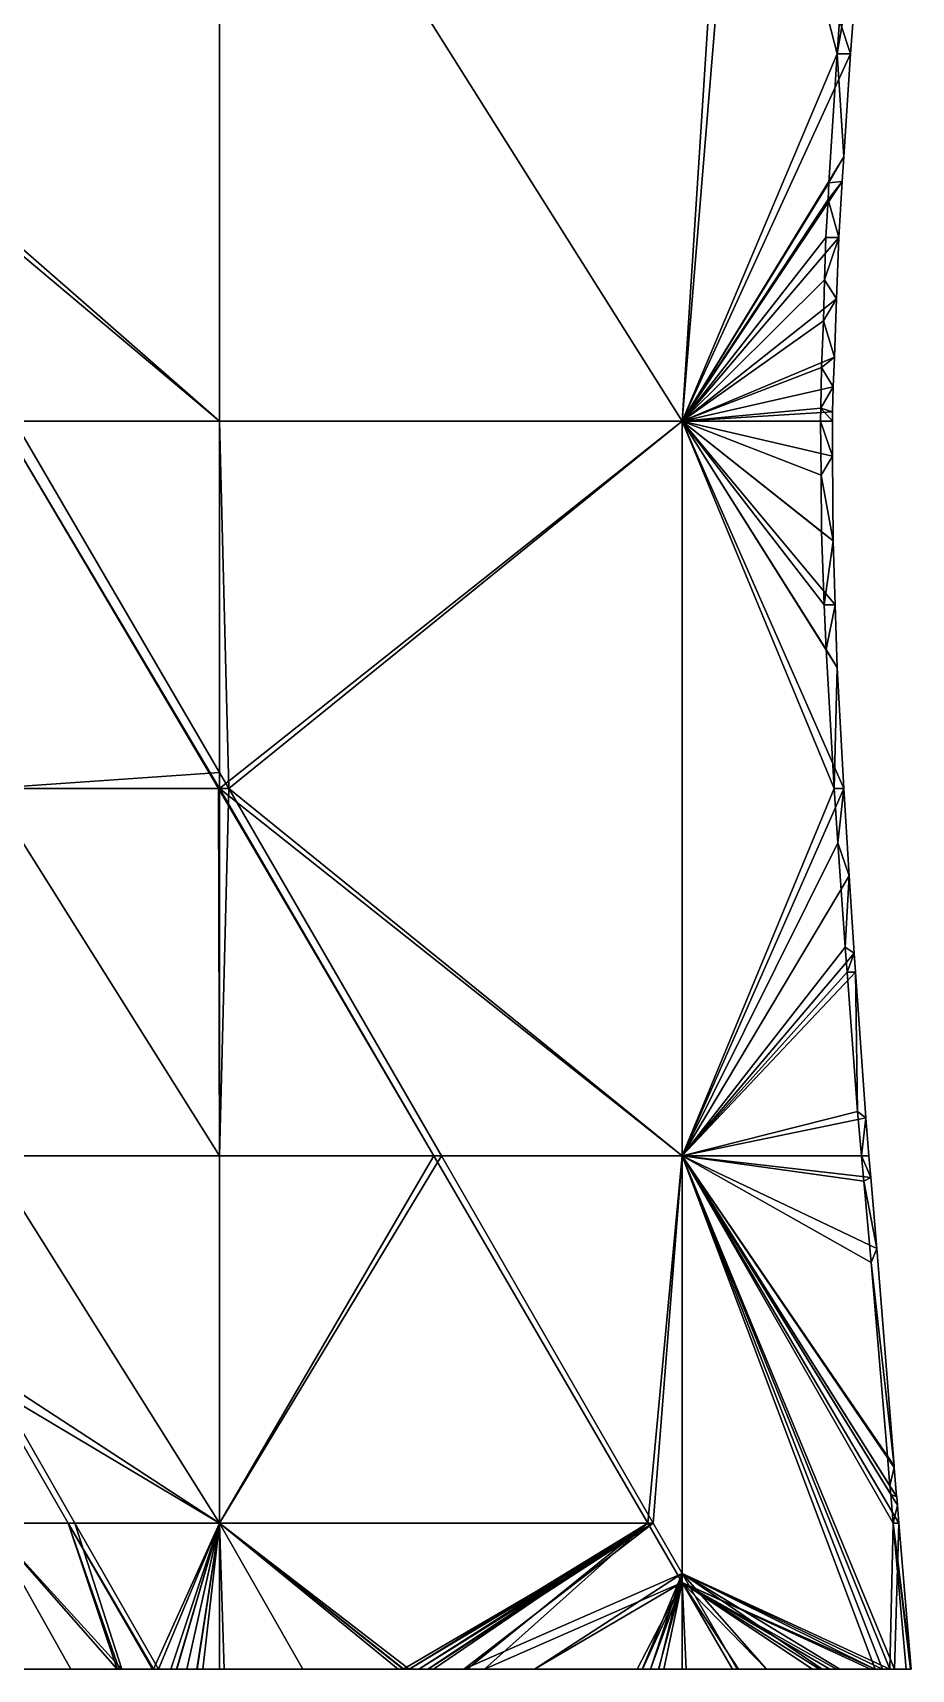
# Model space of a CAD drawing. Extents: x 376891 to 377036, y 6958800 to 6959083.
# Drawn here: x 377006.1 to 377036.5, y 6958800.5 to 6958857.1 of the extents above; entities that cross this region are included whole.
import ezdxf

# ---------------------------------------------------------------- set-up
doc = ezdxf.new("R2010")
doc.units = 0
doc.layers.add('FM2', color=7, linetype='CONTINUOUS')

msp = doc.modelspace()

# ---------------------------------------------------------------- linework, layer by layer
at = {"layer": 'FM2'}
for points in [[(377012.548, 6958869.022, 307.284), (376996.548, 6958869.022, 299.258), (376998, 6958856.323, 296.247)], [(376997.419, 6958856.323, 296.247), (376996.548, 6958869.022, 299.601), (377012.548, 6958869.022, 307.57)], [(376997.419, 6958856.323, 296.247), (377012.548, 6958869.022, 307.57), (377012.548, 6958843.623, 300.03)], [(377012.548, 6958843.623, 299.815), (377012.548, 6958869.022, 307.284), (376998, 6958856.323, 296.247)], [(377012.548, 6958869.022, 307.284), (377012.548, 6958843.623, 299.815), (377028.548, 6958843.623, 307.877)], [(377030.639, 6958869.022, 316.406), (377012.548, 6958869.022, 307.284), (377028.548, 6958843.623, 307.877)], [(377028.548, 6958843.623, 308.057), (377012.548, 6958843.623, 300.03), (377012.548, 6958869.022, 307.57)], [(377028.548, 6958843.623, 308.057), (377012.548, 6958869.022, 307.57), (377030.182, 6958869.022, 316.406)], [(377028.548, 6958843.623, 307.877), (377033.904, 6958856.323, 314.321), (377030.639, 6958869.022, 316.406)], [(377028.548, 6958843.623, 308.057), (377030.182, 6958869.022, 316.406), (377034.373, 6958856.323, 314.753)], [(377034.373, 6958856.323, 314.753), (377030.182, 6958869.022, 316.406), (377034.746, 6958861.265, 316.406)], [(377033.904, 6958856.323, 314.321), (377034.351, 6958862.641, 316.406), (377030.639, 6958869.022, 316.406)], [(377034.746, 6958861.265, 316.406), (377034.351, 6958862.641, 316.406), (377033.904, 6958856.323, 314.321)], [(377033.904, 6958856.323, 314.321), (377034.373, 6958856.323, 314.753), (377034.746, 6958861.265, 316.406)], [(377012.548, 6958843.623, 300.03), (377004.992, 6958843.623, 296.247), (376997.419, 6958856.323, 296.247)], [(376998, 6958856.323, 296.247), (377005.451, 6958843.623, 296.247), (377012.548, 6958843.623, 299.815)], [(377028.548, 6958843.623, 307.877), (377033.625, 6958851.864, 312.868), (377033.904, 6958856.323, 314.321)], [(377034.133, 6958852.756, 313.575), (377028.548, 6958843.623, 308.057), (377034.373, 6958856.323, 314.753)], [(377034.133, 6958852.756, 313.575), (377033.904, 6958856.323, 314.321), (377033.625, 6958851.864, 312.868)], [(377034.373, 6958856.323, 314.753), (377033.904, 6958856.323, 314.321), (377034.133, 6958852.756, 313.575)], [(377034.079, 6958851.902, 313.295), (377028.548, 6958843.623, 308.057), (377034.133, 6958852.756, 313.575)], [(377033.625, 6958851.864, 312.868), (377034.079, 6958851.902, 313.295), (377034.133, 6958852.756, 313.575)], [(377033.962, 6958849.973, 312.665), (377028.548, 6958843.623, 308.057), (377034.079, 6958851.902, 313.295)], [(377028.548, 6958843.623, 307.877), (377033.591, 6958851.288, 312.681), (377033.625, 6958851.864, 312.868)], [(377034.079, 6958851.902, 313.295), (377033.625, 6958851.864, 312.868), (377033.591, 6958851.288, 312.681)], [(377034.079, 6958851.902, 313.295), (377033.591, 6958851.288, 312.681), (377033.962, 6958849.973, 312.665)], [(377028.548, 6958843.623, 307.877), (377033.518, 6958849.973, 312.257), (377033.591, 6958851.288, 312.681)], [(377033.591, 6958851.288, 312.681), (377033.518, 6958849.973, 312.257), (377033.962, 6958849.973, 312.665)], [(377028.548, 6958843.623, 307.877), (377033.471, 6958848.507, 311.803), (377033.518, 6958849.973, 312.257)], [(377033.884, 6958847.851, 311.997), (377028.548, 6958843.623, 308.057), (377033.962, 6958849.973, 312.665)], [(377033.962, 6958849.973, 312.665), (377033.471, 6958848.507, 311.803), (377033.884, 6958847.851, 311.997)], [(377033.471, 6958848.507, 311.803), (377033.962, 6958849.973, 312.665), (377033.518, 6958849.973, 312.257)], [(377028.548, 6958843.623, 307.877), (377033.471, 6958848.505, 311.802), (377033.471, 6958848.507, 311.803)], [(377028.548, 6958843.623, 307.877), (377033.432, 6958847.091, 311.366), (377033.471, 6958848.505, 311.802)], [(377033.432, 6958847.091, 311.366), (377033.884, 6958847.849, 311.997), (377033.471, 6958848.505, 311.802)], [(377033.471, 6958848.507, 311.803), (377033.471, 6958848.505, 311.802), (377033.884, 6958847.851, 311.997)], [(377033.884, 6958847.849, 311.997), (377033.884, 6958847.851, 311.997), (377033.471, 6958848.505, 311.802)], [(377033.884, 6958847.849, 311.997), (377028.548, 6958843.623, 308.057), (377033.884, 6958847.851, 311.997)], [(377033.819, 6958845.833, 311.366), (377028.548, 6958843.623, 308.057), (377033.884, 6958847.849, 311.997)], [(377033.884, 6958847.849, 311.997), (377033.432, 6958847.091, 311.366), (377033.819, 6958845.833, 311.366)], [(377028.548, 6958843.623, 307.877), (377033.362, 6958845.473, 310.854), (377033.432, 6958847.091, 311.366)], [(377033.432, 6958847.091, 311.366), (377033.362, 6958845.473, 310.854), (377033.819, 6958845.833, 311.366)], [(377033.769, 6958844.81, 311.038), (377028.548, 6958843.623, 308.057), (377033.819, 6958845.833, 311.366)], [(377033.819, 6958845.833, 311.366), (377033.362, 6958845.473, 310.854), (377033.769, 6958844.81, 311.038)], [(377028.548, 6958843.623, 307.877), (377033.337, 6958844.071, 310.429), (377033.362, 6958845.473, 310.854)], [(377033.769, 6958844.81, 311.038), (377033.362, 6958845.473, 310.854), (377033.337, 6958844.071, 310.429)], [(377028.548, 6958843.623, 308.057), (377033.769, 6958844.81, 311.038), (377033.749, 6958843.943, 310.771)], [(377033.337, 6958844.071, 310.429), (377033.749, 6958843.943, 310.771), (377033.769, 6958844.81, 311.038)], [(377033.337, 6958844.071, 310.429), (377028.548, 6958843.623, 307.877), (377033.329, 6958843.623, 310.294)], [(377033.742, 6958843.623, 310.673), (377028.548, 6958843.623, 308.057), (377033.749, 6958843.943, 310.771)], [(377033.337, 6958844.071, 310.429), (377033.329, 6958843.623, 310.294), (377033.742, 6958843.623, 310.673)], [(377033.337, 6958844.071, 310.429), (377033.742, 6958843.623, 310.673), (377033.749, 6958843.943, 310.771)], [(377012.548, 6958831.474, 296.247), (377005.451, 6958843.623, 296.247), (377004.548, 6958830.924, 292.053)], [(377004.992, 6958843.623, 296.247), (377012.512, 6958830.924, 296.247), (377004.548, 6958830.924, 292.245)], [(377004.992, 6958843.623, 296.247), (377012.548, 6958843.623, 300.03), (377012.548, 6958830.924, 296.265)], [(377012.548, 6958830.924, 296.265), (377012.512, 6958830.924, 296.247), (377004.992, 6958843.623, 296.247)], [(377012.548, 6958831.474, 296.247), (377012.548, 6958843.623, 299.815), (377005.451, 6958843.623, 296.247)], [(377012.548, 6958843.623, 299.815), (377012.548, 6958831.474, 296.247), (377012.868, 6958830.924, 296.247)], [(377028.548, 6958843.623, 307.877), (377012.548, 6958843.623, 299.815), (377012.868, 6958830.924, 296.247)], [(377012.548, 6958830.924, 296.265), (377012.548, 6958843.623, 300.03), (377028.548, 6958843.623, 308.057)], [(377012.548, 6958830.924, 296.265), (377028.548, 6958843.623, 308.057), (377028.548, 6958818.225, 300.569)], [(377028.548, 6958818.225, 300.445), (377028.548, 6958843.623, 307.877), (377012.868, 6958830.924, 296.247)], [(377028.548, 6958843.623, 307.877), (377028.548, 6958818.225, 300.445), (377033.807, 6958830.924, 306.815)], [(377028.548, 6958843.623, 307.877), (377033.807, 6958830.924, 306.815), (377033.522, 6958835.727, 308.077)], [(377028.548, 6958843.623, 307.877), (377033.351, 6958841.757, 309.758), (377033.329, 6958843.623, 310.294)], [(377028.548, 6958843.623, 307.877), (377033.368, 6958839.797, 309.192), (377033.351, 6958841.757, 309.758)], [(377028.548, 6958843.623, 307.877), (377033.458, 6958837.274, 308.498), (377033.368, 6958839.797, 309.192)], [(377028.548, 6958843.623, 307.877), (377033.458, 6958837.273, 308.497), (377033.458, 6958837.274, 308.498)], [(377028.548, 6958843.623, 307.877), (377033.522, 6958835.727, 308.077), (377033.458, 6958837.273, 308.497)], [(377034.14, 6958830.924, 307.128), (377028.548, 6958843.623, 308.057), (377033.913, 6958835.107, 308.247)], [(377028.548, 6958818.225, 300.569), (377028.548, 6958843.623, 308.057), (377034.14, 6958830.924, 307.128)], [(377033.751, 6958842.409, 310.319), (377028.548, 6958843.623, 308.057), (377033.742, 6958843.623, 310.673)], [(377033.764, 6958839.483, 309.463), (377028.548, 6958843.623, 308.057), (377033.751, 6958842.409, 310.319)], [(377033.833, 6958837.274, 308.846), (377028.548, 6958843.623, 308.057), (377033.764, 6958839.483, 309.463)], [(377033.833, 6958837.272, 308.845), (377028.548, 6958843.623, 308.057), (377033.833, 6958837.274, 308.846)], [(377033.913, 6958835.107, 308.247), (377028.548, 6958843.623, 308.057), (377033.833, 6958837.272, 308.845)], [(377033.742, 6958843.623, 310.673), (377033.329, 6958843.623, 310.294), (377033.751, 6958842.409, 310.319)], [(377033.751, 6958842.409, 310.319), (377033.329, 6958843.623, 310.294), (377033.351, 6958841.757, 309.758)], [(377033.751, 6958842.409, 310.319), (377033.351, 6958841.757, 309.758), (377033.764, 6958839.483, 309.463)], [(377033.368, 6958839.797, 309.192), (377033.764, 6958839.483, 309.463), (377033.351, 6958841.757, 309.758)], [(377033.764, 6958839.483, 309.463), (377033.368, 6958839.797, 309.192), (377033.458, 6958837.274, 308.498)], [(377033.764, 6958839.483, 309.463), (377033.458, 6958837.274, 308.498), (377033.833, 6958837.274, 308.846)], [(377033.833, 6958837.274, 308.846), (377033.458, 6958837.274, 308.498), (377033.833, 6958837.272, 308.845)], [(377033.458, 6958837.273, 308.497), (377033.833, 6958837.272, 308.845), (377033.458, 6958837.274, 308.498)], [(377033.458, 6958837.273, 308.497), (377033.522, 6958835.727, 308.077), (377033.833, 6958837.272, 308.845)], [(377033.833, 6958837.272, 308.845), (377033.522, 6958835.727, 308.077), (377033.913, 6958835.107, 308.247)], [(377033.913, 6958835.107, 308.247), (377033.522, 6958835.727, 308.077), (377033.807, 6958830.924, 306.815)], [(377033.913, 6958835.107, 308.247), (377033.807, 6958830.924, 306.815), (377034.14, 6958830.924, 307.128)], [(377004.548, 6958830.924, 292.053), (377012.548, 6958830.924, 296.086), (377012.548, 6958831.474, 296.247)], [(377012.868, 6958830.924, 296.247), (377012.548, 6958831.474, 296.247), (377012.548, 6958830.924, 296.086)], [(377012.548, 6958818.225, 292.374), (377012.548, 6958830.924, 296.086), (377004.548, 6958830.924, 292.053)], [(377004.548, 6958830.924, 292.053), (377004.548, 6958818.225, 288.34), (377012.548, 6958818.225, 292.374)], [(377012.548, 6958818.225, 292.519), (377004.548, 6958818.225, 288.493), (377004.548, 6958830.924, 292.245)], [(377004.548, 6958830.924, 292.245), (377012.512, 6958830.924, 296.247), (377012.548, 6958818.225, 292.519)], [(377012.512, 6958830.924, 296.247), (377012.548, 6958830.863, 296.247), (377012.548, 6958818.225, 292.519)], [(377012.512, 6958830.924, 296.247), (377012.548, 6958830.924, 296.265), (377012.548, 6958830.863, 296.247)], [(377012.868, 6958830.924, 296.247), (377012.548, 6958830.924, 296.086), (377012.548, 6958818.225, 292.374)], [(377012.548, 6958818.225, 292.374), (377020.227, 6958818.225, 296.247), (377012.868, 6958830.924, 296.247)], [(377012.548, 6958830.924, 296.265), (377028.548, 6958818.225, 300.569), (377019.958, 6958818.225, 296.247)], [(377019.958, 6958818.225, 296.247), (377012.548, 6958830.863, 296.247), (377012.548, 6958830.924, 296.265)], [(377012.868, 6958830.924, 296.247), (377020.227, 6958818.225, 296.247), (377028.548, 6958818.225, 300.445)], [(377033.807, 6958830.924, 306.815), (377028.548, 6958818.225, 300.445), (377033.929, 6958829.044, 306.326)], [(377034.319, 6958827.899, 306.326), (377028.548, 6958818.225, 300.569), (377034.14, 6958830.924, 307.128)], [(377033.807, 6958830.924, 306.815), (377033.929, 6958829.044, 306.326), (377034.14, 6958830.924, 307.128)], [(377033.929, 6958829.044, 306.326), (377034.319, 6958827.899, 306.326), (377034.14, 6958830.924, 307.128)], [(377012.548, 6958818.225, 292.519), (377012.548, 6958830.863, 296.247), (377019.958, 6958818.225, 296.247)], [(377033.929, 6958829.044, 306.326), (377028.548, 6958818.225, 300.445), (377034.182, 6958825.439, 305.399)], [(377033.929, 6958829.044, 306.326), (377034.182, 6958825.439, 305.399), (377034.319, 6958827.899, 306.326)], [(377034.492, 6958825.227, 305.626), (377028.548, 6958818.225, 300.569), (377034.319, 6958827.899, 306.326)], [(377034.319, 6958827.899, 306.326), (377034.182, 6958825.439, 305.399), (377034.492, 6958825.227, 305.626)], [(377034.182, 6958825.439, 305.399), (377028.548, 6958818.225, 300.445), (377034.259, 6958824.575, 305.185)], [(377028.548, 6958818.225, 300.569), (377034.492, 6958825.227, 305.626), (377034.547, 6958824.575, 305.461)], [(377034.492, 6958825.227, 305.626), (377034.182, 6958825.439, 305.399), (377034.259, 6958824.575, 305.185)], [(377034.492, 6958825.227, 305.626), (377034.259, 6958824.575, 305.185), (377034.547, 6958824.575, 305.461)], [(377034.259, 6958824.575, 305.185), (377028.548, 6958818.225, 300.445), (377034.615, 6958819.759, 303.956)], [(377028.548, 6958818.225, 300.569), (377034.547, 6958824.575, 305.461), (377034.895, 6958819.537, 304.151)], [(377034.259, 6958824.575, 305.185), (377034.615, 6958819.759, 303.956), (377034.547, 6958824.575, 305.461)], [(377034.615, 6958819.759, 303.956), (377034.895, 6958819.537, 304.151), (377034.547, 6958824.575, 305.461)], [(377034.615, 6958819.759, 303.956), (377028.548, 6958818.225, 300.445), (377034.753, 6958818.225, 303.577)], [(377034.615, 6958819.759, 303.956), (377034.753, 6958818.225, 303.577), (377034.895, 6958819.537, 304.151)], [(377028.548, 6958818.225, 300.569), (377034.895, 6958819.537, 304.151), (377035.006, 6958818.225, 303.82)], [(377034.895, 6958819.537, 304.151), (377034.753, 6958818.225, 303.577), (377035.006, 6958818.225, 303.82)], [(377012.548, 6958805.526, 288.691), (377012.548, 6958818.225, 292.374), (377004.548, 6958818.225, 288.34)], [(377012.548, 6958805.526, 288.691), (377004.548, 6958818.225, 288.34), (377004.548, 6958810.731, 286.168)], [(377004.548, 6958818.225, 288.493), (377012.548, 6958818.225, 292.519), (377012.548, 6958805.526, 288.802)], [(377004.548, 6958810.278, 286.168), (377004.548, 6958818.225, 288.493), (377012.548, 6958805.526, 288.802)], [(377020.227, 6958818.225, 296.247), (377012.548, 6958818.225, 292.374), (377012.548, 6958805.526, 288.691)], [(377012.548, 6958805.526, 288.691), (377027.547, 6958805.526, 296.247), (377020.227, 6958818.225, 296.247)], [(377012.548, 6958805.526, 288.802), (377012.548, 6958818.225, 292.519), (377019.958, 6958818.225, 296.247)], [(377019.958, 6958818.225, 296.247), (377027.354, 6958805.526, 296.247), (377012.548, 6958805.526, 288.802)], [(377027.354, 6958805.526, 296.247), (377019.958, 6958818.225, 296.247), (377028.548, 6958818.225, 300.569)], [(377028.548, 6958818.225, 300.445), (377020.227, 6958818.225, 296.247), (377027.547, 6958805.526, 296.247)], [(377028.548, 6958818.225, 300.569), (377028.548, 6958803.468, 296.247), (377027.354, 6958805.526, 296.247)], [(377027.547, 6958805.526, 296.247), (377028.548, 6958803.786, 296.247), (377028.548, 6958818.225, 300.445)], [(377035.759, 6958806.519, 300.679), (377028.548, 6958818.225, 300.445), (377035.843, 6958805.526, 300.432)], [(377028.548, 6958818.225, 300.445), (377035.731, 6958800.472, 298.907), (377035.843, 6958805.526, 300.432)], [(377028.548, 6958818.225, 300.445), (377035.759, 6958806.519, 300.679), (377035.734, 6958806.818, 300.753)], [(377035.648, 6958807.842, 301.008), (377028.548, 6958818.225, 300.445), (377035.734, 6958806.818, 300.753)], [(377034.834, 6958817.352, 303.364), (377034.753, 6958818.225, 303.577), (377028.548, 6958818.225, 300.445)], [(377028.548, 6958818.225, 300.445), (377035.648, 6958807.842, 301.008), (377035.086, 6958814.533, 302.671)], [(377035.086, 6958814.533, 302.671), (377034.834, 6958817.352, 303.364), (377028.548, 6958818.225, 300.445)], [(377028.548, 6958818.225, 300.445), (377028.548, 6958803.786, 296.247), (377035.731, 6958800.472, 298.907)], [(377036.039, 6958805.526, 300.622), (377028.548, 6958818.225, 300.569), (377035.989, 6958806.145, 300.778)], [(377035.89, 6958800.472, 299.067), (377028.548, 6958818.225, 300.569), (377036.039, 6958805.526, 300.622)], [(377035.989, 6958806.145, 300.778), (377028.548, 6958818.225, 300.569), (377035.966, 6958806.439, 300.853)], [(377028.548, 6958818.225, 300.569), (377035.965, 6958806.451, 300.856), (377035.966, 6958806.439, 300.853)], [(377035.965, 6958806.451, 300.856), (377028.548, 6958818.225, 300.569), (377035.885, 6958807.452, 301.109)], [(377028.548, 6958818.225, 300.569), (377035.881, 6958807.501, 301.121), (377035.885, 6958807.452, 301.109)], [(377028.548, 6958818.225, 300.569), (377035.006, 6958818.225, 303.82), (377035.072, 6958817.474, 303.633)], [(377035.281, 6958815.025, 303.021), (377028.548, 6958818.225, 300.569), (377035.072, 6958817.474, 303.633)], [(377035.881, 6958807.501, 301.121), (377028.548, 6958818.225, 300.569), (377035.281, 6958815.025, 303.021)], [(377035.22, 6958800.472, 298.73), (377028.548, 6958818.225, 300.569), (377035.474, 6958800.472, 298.858)], [(377035.474, 6958800.472, 298.858), (377028.548, 6958818.225, 300.569), (377035.726, 6958800.472, 298.985)], [(377035.726, 6958800.472, 298.985), (377028.548, 6958818.225, 300.569), (377035.89, 6958800.472, 299.067)], [(377028.548, 6958803.468, 296.247), (377028.548, 6958818.225, 300.569), (377035.22, 6958800.472, 298.73)], [(377035.072, 6958817.474, 303.633), (377034.753, 6958818.225, 303.577), (377034.834, 6958817.352, 303.364)], [(377034.753, 6958818.225, 303.577), (377035.072, 6958817.474, 303.633), (377035.006, 6958818.225, 303.82)], [(377035.072, 6958817.474, 303.633), (377034.834, 6958817.352, 303.364), (377035.281, 6958815.025, 303.021)], [(377035.281, 6958815.025, 303.021), (377034.834, 6958817.352, 303.364), (377035.086, 6958814.533, 302.671)], [(377035.086, 6958814.533, 302.671), (377035.881, 6958807.501, 301.121), (377035.281, 6958815.025, 303.021)], [(377035.086, 6958814.533, 302.671), (377035.648, 6958807.842, 301.008), (377035.881, 6958807.501, 301.121)], [(377007.533, 6958805.526, 286.168), (377004.548, 6958810.731, 286.168), (377004.548, 6958805.526, 284.667)], [(377004.548, 6958810.731, 286.168), (377007.533, 6958805.526, 286.168), (377012.548, 6958805.526, 288.691)], [(377004.548, 6958805.526, 284.784), (377004.548, 6958810.278, 286.168), (377007.304, 6958805.526, 286.168)], [(377012.548, 6958805.526, 288.802), (377007.304, 6958805.526, 286.168), (377004.548, 6958810.278, 286.168)], [(377035.885, 6958807.452, 301.109), (377035.648, 6958807.842, 301.008), (377035.734, 6958806.818, 300.753)], [(377035.881, 6958807.501, 301.121), (377035.648, 6958807.842, 301.008), (377035.885, 6958807.452, 301.109)], [(377035.885, 6958807.452, 301.109), (377035.734, 6958806.818, 300.753), (377035.965, 6958806.451, 300.856)], [(377035.734, 6958806.818, 300.753), (377035.759, 6958806.519, 300.679), (377035.965, 6958806.451, 300.856)], [(377035.989, 6958806.145, 300.778), (377035.759, 6958806.519, 300.679), (377035.843, 6958805.526, 300.432)], [(377035.966, 6958806.439, 300.853), (377035.759, 6958806.519, 300.679), (377035.989, 6958806.145, 300.778)], [(377035.965, 6958806.451, 300.856), (377035.759, 6958806.519, 300.679), (377035.966, 6958806.439, 300.853)], [(377035.989, 6958806.145, 300.778), (377035.843, 6958805.526, 300.432), (377036.039, 6958805.526, 300.622)], [(377004.548, 6958805.526, 284.667), (377003.81, 6958800.472, 282.849), (377007.405, 6958800.472, 284.651)], [(377004.548, 6958805.526, 284.784), (377007.405, 6958800.472, 284.753), (377004.013, 6958800.472, 283.054)], [(377009.164, 6958800.472, 285.533), (377004.548, 6958805.526, 284.667), (377007.405, 6958800.472, 284.651)], [(377007.533, 6958805.526, 286.168), (377004.548, 6958805.526, 284.667), (377009.164, 6958800.472, 285.533)], [(377004.548, 6958805.526, 284.784), (377009.007, 6958800.472, 285.555), (377007.405, 6958800.472, 284.753)], [(377004.548, 6958805.526, 284.784), (377007.304, 6958805.526, 286.168), (377009.007, 6958800.472, 285.555)], [(377009.067, 6958800.472, 285.585), (377007.304, 6958805.526, 286.168), (377010.226, 6958800.472, 286.168)], [(377009.007, 6958800.472, 285.555), (377007.304, 6958805.526, 286.168), (377009.067, 6958800.472, 285.585)], [(377010.226, 6958800.472, 286.168), (377007.304, 6958805.526, 286.168), (377010.261, 6958800.472, 286.185)], [(377007.304, 6958805.526, 286.168), (377012.548, 6958805.526, 288.802), (377010.261, 6958800.472, 286.185)], [(377007.533, 6958805.526, 286.168), (377009.164, 6958800.472, 285.533), (377010.427, 6958800.472, 286.168)], [(377012.548, 6958805.526, 288.691), (377007.533, 6958805.526, 286.168), (377010.427, 6958800.472, 286.168)], [(377010.261, 6958800.472, 286.185), (377012.548, 6958805.526, 288.802), (377010.856, 6958800.472, 286.484)], [(377012.548, 6958805.526, 288.691), (377010.427, 6958800.472, 286.168), (377011.055, 6958800.472, 286.484)], [(377010.856, 6958800.472, 286.484), (377012.548, 6958805.526, 288.802), (377011.064, 6958800.472, 286.589)], [(377012.548, 6958805.526, 288.691), (377011.055, 6958800.472, 286.484), (377011.415, 6958800.472, 286.665)], [(377011.064, 6958800.472, 286.589), (377012.548, 6958805.526, 288.802), (377011.415, 6958800.472, 286.765)], [(377012.548, 6958805.526, 288.691), (377011.415, 6958800.472, 286.665), (377011.771, 6958800.472, 286.844)], [(377011.415, 6958800.472, 286.765), (377012.548, 6958805.526, 288.802), (377011.762, 6958800.472, 286.939)], [(377011.762, 6958800.472, 286.939), (377012.548, 6958805.526, 288.802), (377011.966, 6958800.472, 287.042)], [(377012.548, 6958800.472, 287.235), (377012.548, 6958805.526, 288.691), (377011.771, 6958800.472, 286.844)], [(377011.966, 6958800.472, 287.042), (377012.548, 6958805.526, 288.802), (377012.548, 6958800.472, 287.334)], [(377012.548, 6958805.526, 288.691), (377012.548, 6958800.472, 287.235), (377015.424, 6958800.472, 288.684)], [(377012.548, 6958805.526, 288.691), (377015.424, 6958800.472, 288.684), (377018.893, 6958800.472, 290.431)], [(377012.548, 6958805.526, 288.691), (377018.893, 6958800.472, 290.431), (377027.547, 6958805.526, 296.247)], [(377012.701, 6958800.472, 287.411), (377012.548, 6958800.472, 287.334), (377012.548, 6958805.526, 288.802)], [(377015.424, 6958800.472, 288.78), (377012.701, 6958800.472, 287.411), (377012.548, 6958805.526, 288.802)], [(377018.719, 6958800.472, 290.437), (377015.424, 6958800.472, 288.78), (377012.548, 6958805.526, 288.802)], [(377018.92, 6958800.472, 290.538), (377018.719, 6958800.472, 290.437), (377012.548, 6958805.526, 288.802)], [(377019.102, 6958800.472, 290.63), (377018.92, 6958800.472, 290.538), (377012.548, 6958805.526, 288.802)], [(377012.548, 6958805.526, 288.802), (377027.354, 6958805.526, 296.247), (377019.102, 6958800.472, 290.63)], [(377018.893, 6958800.472, 290.431), (377019.105, 6958800.472, 290.538), (377027.547, 6958805.526, 296.247)], [(377027.354, 6958805.526, 296.247), (377019.113, 6958800.472, 290.635), (377019.102, 6958800.472, 290.63)], [(377027.547, 6958805.526, 296.247), (377019.105, 6958800.472, 290.538), (377019.434, 6958800.472, 290.704)], [(377027.354, 6958805.526, 296.247), (377019.434, 6958800.472, 290.796), (377019.113, 6958800.472, 290.635)], [(377027.547, 6958805.526, 296.247), (377019.434, 6958800.472, 290.704), (377019.76, 6958800.472, 290.868)], [(377027.354, 6958805.526, 296.247), (377019.753, 6958800.472, 290.956), (377019.434, 6958800.472, 290.796)], [(377027.354, 6958805.526, 296.247), (377019.942, 6958800.472, 291.051), (377019.753, 6958800.472, 290.956)], [(377027.547, 6958805.526, 296.247), (377019.76, 6958800.472, 290.868), (377020.994, 6958800.472, 291.489)], [(377027.354, 6958805.526, 296.247), (377021.114, 6958800.472, 291.64), (377019.942, 6958800.472, 291.051)], [(377027.547, 6958805.526, 296.247), (377020.994, 6958800.472, 291.489), (377028.548, 6958803.786, 296.247)], [(377027.354, 6958805.526, 296.247), (377021.709, 6958800.472, 291.939), (377021.114, 6958800.472, 291.64)], [(377028.548, 6958803.468, 296.247), (377021.709, 6958800.472, 291.939), (377027.354, 6958805.526, 296.247)], [(377035.843, 6958805.526, 300.432), (377035.731, 6958800.472, 298.907), (377036.3, 6958800.472, 299.194)], [(377036.039, 6958805.526, 300.622), (377035.843, 6958805.526, 300.432), (377036.471, 6958800.472, 299.36)], [(377036.446, 6958800.472, 299.335), (377036.471, 6958800.472, 299.36), (377035.843, 6958805.526, 300.432)], [(377036.3, 6958800.472, 299.194), (377036.446, 6958800.472, 299.335), (377035.843, 6958805.526, 300.432)], [(377036.471, 6958800.472, 299.36), (377035.89, 6958800.472, 299.067), (377036.039, 6958805.526, 300.622)], [(377028.548, 6958803.786, 296.247), (377020.994, 6958800.472, 291.489), (377023.444, 6958800.472, 292.721)], [(377028.548, 6958803.786, 296.247), (377023.444, 6958800.472, 292.721), (377027.166, 6958800.472, 294.592)], [(377028.548, 6958803.786, 296.247), (377027.166, 6958800.472, 294.592), (377027.454, 6958800.472, 294.737)], [(377028.548, 6958803.786, 296.247), (377027.454, 6958800.472, 294.737), (377027.739, 6958800.472, 294.88)], [(377028.548, 6958800.472, 295.287), (377028.548, 6958803.786, 296.247), (377027.739, 6958800.472, 294.88)], [(377028.548, 6958803.786, 296.247), (377028.548, 6958800.472, 295.287), (377030.454, 6958800.472, 296.247)], [(377028.548, 6958803.786, 296.247), (377030.454, 6958800.472, 296.247), (377031.464, 6958800.472, 296.756)], [(377028.548, 6958803.786, 296.247), (377031.464, 6958800.472, 296.756), (377033.385, 6958800.472, 297.724)], [(377035.215, 6958800.472, 298.647), (377028.548, 6958803.786, 296.247), (377033.999, 6958800.472, 298.033)], [(377035.474, 6958800.472, 298.777), (377028.548, 6958803.786, 296.247), (377035.215, 6958800.472, 298.647)], [(377035.731, 6958800.472, 298.907), (377028.548, 6958803.786, 296.247), (377035.474, 6958800.472, 298.777)], [(377033.999, 6958800.472, 298.033), (377028.548, 6958803.786, 296.247), (377033.385, 6958800.472, 297.724)], [(377021.709, 6958800.472, 291.939), (377028.548, 6958803.468, 296.247), (377023.444, 6958800.472, 292.81)], [(377023.444, 6958800.472, 292.81), (377028.548, 6958803.468, 296.247), (377026.994, 6958800.472, 294.592)], [(377026.994, 6958800.472, 294.592), (377028.548, 6958803.468, 296.247), (377027.172, 6958800.472, 294.682)], [(377027.172, 6958800.472, 294.682), (377028.548, 6958803.468, 296.247), (377027.454, 6958800.472, 294.824)], [(377027.454, 6958800.472, 294.824), (377028.548, 6958803.468, 296.247), (377027.733, 6958800.472, 294.963)], [(377027.733, 6958800.472, 294.963), (377028.548, 6958803.468, 296.247), (377027.908, 6958800.472, 295.052)], [(377027.908, 6958800.472, 295.052), (377028.548, 6958803.468, 296.247), (377028.548, 6958800.472, 295.373)], [(377028.548, 6958800.472, 295.373), (377028.548, 6958803.468, 296.247), (377028.68, 6958800.472, 295.439)], [(377028.68, 6958800.472, 295.439), (377028.548, 6958803.468, 296.247), (377030.287, 6958800.472, 296.247)], [(377028.548, 6958803.468, 296.247), (377030.499, 6958800.472, 296.354), (377030.287, 6958800.472, 296.247)], [(377028.548, 6958803.468, 296.247), (377031.464, 6958800.472, 296.839), (377030.499, 6958800.472, 296.354)], [(377028.548, 6958803.468, 296.247), (377033.052, 6958800.472, 297.638), (377031.464, 6958800.472, 296.839)], [(377033.302, 6958800.472, 297.764), (377028.548, 6958803.468, 296.247), (377033.658, 6958800.472, 297.943)], [(377033.052, 6958800.472, 297.638), (377028.548, 6958803.468, 296.247), (377033.302, 6958800.472, 297.764)], [(377033.658, 6958800.472, 297.943), (377028.548, 6958803.468, 296.247), (377033.89, 6958800.472, 298.06)], [(377033.89, 6958800.472, 298.06), (377028.548, 6958803.468, 296.247), (377035.055, 6958800.472, 298.647)], [(377035.055, 6958800.472, 298.647), (377028.548, 6958803.468, 296.247), (377035.22, 6958800.472, 298.73)], [(377003.81, 6958800.472, 282.849), (377004.013, 6958800.472, 283.054), (377007.405, 6958800.472, 284.651)], [(377004.013, 6958800.472, 283.054), (377007.405, 6958800.472, 284.753), (377007.405, 6958800.472, 284.651)], [(377007.405, 6958800.472, 284.651), (377007.405, 6958800.472, 284.753), (377009.007, 6958800.472, 285.555)], [(377007.405, 6958800.472, 284.651), (377009.007, 6958800.472, 285.555), (377009.164, 6958800.472, 285.533)], [(377009.007, 6958800.472, 285.555), (377009.067, 6958800.472, 285.585), (377009.164, 6958800.472, 285.533)], [(377009.164, 6958800.472, 285.533), (377009.067, 6958800.472, 285.585), (377010.226, 6958800.472, 286.168)], [(377009.164, 6958800.472, 285.533), (377010.226, 6958800.472, 286.168), (377010.427, 6958800.472, 286.168)], [(377010.226, 6958800.472, 286.168), (377010.261, 6958800.472, 286.185), (377010.427, 6958800.472, 286.168)], [(377010.427, 6958800.472, 286.168), (377010.261, 6958800.472, 286.185), (377010.856, 6958800.472, 286.484)], [(377010.856, 6958800.472, 286.484), (377011.055, 6958800.472, 286.484), (377010.427, 6958800.472, 286.168)], [(377010.856, 6958800.472, 286.484), (377011.064, 6958800.472, 286.589), (377011.055, 6958800.472, 286.484)], [(377011.055, 6958800.472, 286.484), (377011.064, 6958800.472, 286.589), (377011.415, 6958800.472, 286.665)], [(377011.064, 6958800.472, 286.589), (377011.415, 6958800.472, 286.765), (377011.415, 6958800.472, 286.665)], [(377011.415, 6958800.472, 286.765), (377011.762, 6958800.472, 286.939), (377011.771, 6958800.472, 286.844)], [(377011.415, 6958800.472, 286.665), (377011.415, 6958800.472, 286.765), (377011.771, 6958800.472, 286.844)], [(377011.762, 6958800.472, 286.939), (377011.966, 6958800.472, 287.042), (377011.771, 6958800.472, 286.844)], [(377011.771, 6958800.472, 286.844), (377011.966, 6958800.472, 287.042), (377012.548, 6958800.472, 287.235)], [(377011.966, 6958800.472, 287.042), (377012.548, 6958800.472, 287.334), (377012.548, 6958800.472, 287.235)], [(377012.548, 6958800.472, 287.334), (377012.701, 6958800.472, 287.411), (377012.548, 6958800.472, 287.235)], [(377012.548, 6958800.472, 287.235), (377012.701, 6958800.472, 287.411), (377015.424, 6958800.472, 288.684)], [(377012.701, 6958800.472, 287.411), (377015.424, 6958800.472, 288.78), (377015.424, 6958800.472, 288.684)], [(377015.424, 6958800.472, 288.684), (377015.424, 6958800.472, 288.78), (377018.719, 6958800.472, 290.437)], [(377015.424, 6958800.472, 288.684), (377018.719, 6958800.472, 290.437), (377018.893, 6958800.472, 290.431)], [(377018.893, 6958800.472, 290.431), (377018.719, 6958800.472, 290.437), (377018.92, 6958800.472, 290.538)], [(377018.92, 6958800.472, 290.538), (377019.105, 6958800.472, 290.538), (377018.893, 6958800.472, 290.431)], [(377018.92, 6958800.472, 290.538), (377019.102, 6958800.472, 290.63), (377019.105, 6958800.472, 290.538)], [(377019.102, 6958800.472, 290.63), (377019.113, 6958800.472, 290.635), (377019.105, 6958800.472, 290.538)], [(377019.105, 6958800.472, 290.538), (377019.113, 6958800.472, 290.635), (377019.434, 6958800.472, 290.704)], [(377019.113, 6958800.472, 290.635), (377019.434, 6958800.472, 290.796), (377019.434, 6958800.472, 290.704)], [(377019.434, 6958800.472, 290.796), (377019.753, 6958800.472, 290.956), (377019.76, 6958800.472, 290.868)], [(377019.434, 6958800.472, 290.704), (377019.434, 6958800.472, 290.796), (377019.76, 6958800.472, 290.868)], [(377019.753, 6958800.472, 290.956), (377019.942, 6958800.472, 291.051), (377019.76, 6958800.472, 290.868)], [(377019.76, 6958800.472, 290.868), (377019.942, 6958800.472, 291.051), (377020.994, 6958800.472, 291.489)], [(377019.942, 6958800.472, 291.051), (377021.114, 6958800.472, 291.64), (377020.994, 6958800.472, 291.489)], [(377020.994, 6958800.472, 291.489), (377021.114, 6958800.472, 291.64), (377021.709, 6958800.472, 291.939)], [(377020.994, 6958800.472, 291.489), (377021.709, 6958800.472, 291.939), (377023.444, 6958800.472, 292.721)], [(377021.709, 6958800.472, 291.939), (377023.444, 6958800.472, 292.81), (377023.444, 6958800.472, 292.721)], [(377023.444, 6958800.472, 292.721), (377023.444, 6958800.472, 292.81), (377026.994, 6958800.472, 294.592)], [(377023.444, 6958800.472, 292.721), (377026.994, 6958800.472, 294.592), (377027.166, 6958800.472, 294.592)], [(377026.994, 6958800.472, 294.592), (377027.172, 6958800.472, 294.682), (377027.166, 6958800.472, 294.592)], [(377027.166, 6958800.472, 294.592), (377027.172, 6958800.472, 294.682), (377027.454, 6958800.472, 294.737)], [(377027.172, 6958800.472, 294.682), (377027.454, 6958800.472, 294.824), (377027.454, 6958800.472, 294.737)], [(377027.454, 6958800.472, 294.824), (377027.733, 6958800.472, 294.963), (377027.739, 6958800.472, 294.88)], [(377027.454, 6958800.472, 294.737), (377027.454, 6958800.472, 294.824), (377027.739, 6958800.472, 294.88)], [(377027.733, 6958800.472, 294.963), (377027.908, 6958800.472, 295.052), (377027.739, 6958800.472, 294.88)], [(377027.739, 6958800.472, 294.88), (377027.908, 6958800.472, 295.052), (377028.548, 6958800.472, 295.287)], [(377027.908, 6958800.472, 295.052), (377028.548, 6958800.472, 295.373), (377028.548, 6958800.472, 295.287)], [(377028.548, 6958800.472, 295.373), (377028.68, 6958800.472, 295.439), (377028.548, 6958800.472, 295.287)], [(377028.548, 6958800.472, 295.287), (377028.68, 6958800.472, 295.439), (377030.454, 6958800.472, 296.247)], [(377028.68, 6958800.472, 295.439), (377030.287, 6958800.472, 296.247), (377030.454, 6958800.472, 296.247)], [(377030.287, 6958800.472, 296.247), (377030.499, 6958800.472, 296.354), (377030.454, 6958800.472, 296.247)], [(377030.454, 6958800.472, 296.247), (377030.499, 6958800.472, 296.354), (377031.464, 6958800.472, 296.756)], [(377030.499, 6958800.472, 296.354), (377031.464, 6958800.472, 296.839), (377031.464, 6958800.472, 296.756)], [(377031.464, 6958800.472, 296.756), (377031.464, 6958800.472, 296.839), (377033.052, 6958800.472, 297.638)], [(377031.464, 6958800.472, 296.756), (377033.052, 6958800.472, 297.638), (377033.385, 6958800.472, 297.724)], [(377033.052, 6958800.472, 297.638), (377033.302, 6958800.472, 297.764), (377033.385, 6958800.472, 297.724)], [(377033.302, 6958800.472, 297.764), (377033.658, 6958800.472, 297.943), (377033.385, 6958800.472, 297.724)], [(377033.658, 6958800.472, 297.943), (377033.999, 6958800.472, 298.033), (377033.385, 6958800.472, 297.724)], [(377033.658, 6958800.472, 297.943), (377033.89, 6958800.472, 298.06), (377033.999, 6958800.472, 298.033)], [(377033.999, 6958800.472, 298.033), (377033.89, 6958800.472, 298.06), (377035.055, 6958800.472, 298.647)], [(377035.055, 6958800.472, 298.647), (377035.215, 6958800.472, 298.647), (377033.999, 6958800.472, 298.033)], [(377035.055, 6958800.472, 298.647), (377035.22, 6958800.472, 298.73), (377035.215, 6958800.472, 298.647)], [(377035.215, 6958800.472, 298.647), (377035.22, 6958800.472, 298.73), (377035.474, 6958800.472, 298.777)], [(377035.22, 6958800.472, 298.73), (377035.474, 6958800.472, 298.858), (377035.474, 6958800.472, 298.777)], [(377035.474, 6958800.472, 298.858), (377035.726, 6958800.472, 298.985), (377035.731, 6958800.472, 298.907)], [(377035.474, 6958800.472, 298.777), (377035.474, 6958800.472, 298.858), (377035.731, 6958800.472, 298.907)], [(377035.726, 6958800.472, 298.985), (377035.89, 6958800.472, 299.067), (377035.731, 6958800.472, 298.907)], [(377036.3, 6958800.472, 299.194), (377035.731, 6958800.472, 298.907), (377035.89, 6958800.472, 299.067)], [(377036.446, 6958800.472, 299.335), (377036.3, 6958800.472, 299.194), (377035.89, 6958800.472, 299.067)], [(377035.89, 6958800.472, 299.067), (377036.471, 6958800.472, 299.36), (377036.446, 6958800.472, 299.335)]]:
    msp.add_3dface(points, dxfattribs=at)

doc.saveas('drawing.dxf')
